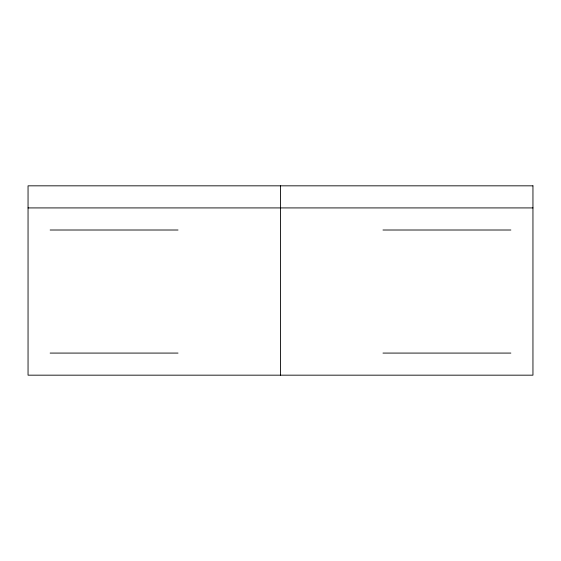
<?xml version="1.0" encoding="UTF-8"?>
<svg xmlns="http://www.w3.org/2000/svg" width="561" height="561" viewBox="0 0 561 561"><rect width="100%" height="100%" fill="white"/><g stroke="black" fill="none" stroke-linecap="round" stroke-linejoin="round"><path stroke-width="0.84" d="M28.05 207.921L532.95 207.921M50.139 230.01L178.019 230.01M382.981 230.01L510.861 230.01M50.139 353.079L178.019 353.079M382.981 353.079L510.861 353.079M280.5 185.831L280.5 375.169M532.95 185.831L28.05 185.831L28.05 375.169L532.95 375.169L532.95 185.831"/></g></svg>
